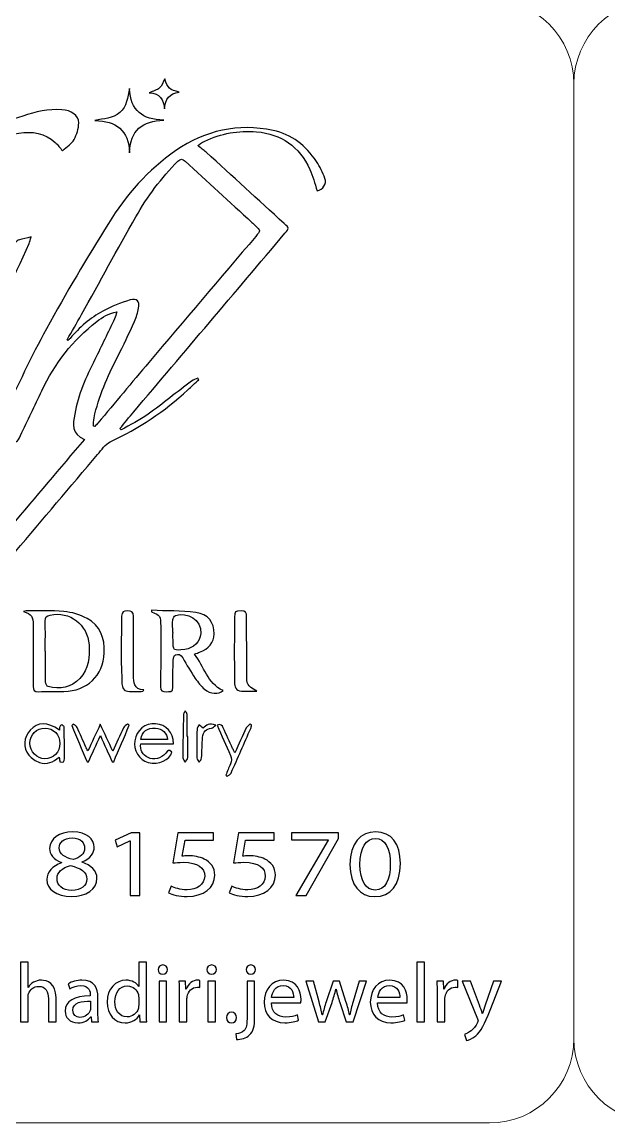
# Model space of a CAD drawing. Header units: millimetres. Extents: x -576 to 618, y 160 to 343.
# Drawn here: x -78.61 to -57.82, y 263.5 to 302.5 of the extents above; entities that cross this region are included whole.
import ezdxf

# ---------------------------------------------------------------- set-up
doc = ezdxf.new("R2010")
doc.units = ezdxf.units.MM
doc.header["$MEASUREMENT"] = 0
doc.layers.add('Layer 1', color=7, linetype='Continuous')

msp = doc.modelspace()

# ---------------------------------------------------------------- linework, layer by layer
at = {"layer": 'Layer 1', "color": 250, "lineweight": 18}
for points in [[(-95.8783, 303.3001), (-95.8783, 303.3001), (-62.0483, 303.3001), (-62.0483, 303.3001), (-60.4043, 303.3001), (-59.0633, 301.9591), (-59.0633, 300.3151), (-59.0633, 300.3151), (-59.0633, 266.4851), (-59.0633, 266.4851), (-59.0633, 264.8411), (-60.4043, 263.5001), (-62.0483, 263.5001), (-62.0483, 263.5001), (-95.8783, 263.5001), (-95.8783, 263.5001), (-97.5223, 263.5001), (-98.8633, 264.8411), (-98.8633, 266.4851), (-98.8633, 266.4851), (-98.8633, 300.3151), (-98.8633, 300.3151), (-98.8633, 301.9591), (-97.5223, 303.3001), (-95.8783, 303.3001)], [(-56.0783, 303.3001), (-56.0783, 303.3001), (-22.2483, 303.3001), (-22.2483, 303.3001), (-20.6043, 303.3001), (-19.2633, 301.9591), (-19.2633, 300.3151), (-19.2633, 300.3151), (-19.2633, 266.4851), (-19.2633, 266.4851), (-19.2633, 264.8411), (-20.6043, 263.5001), (-22.2483, 263.5001), (-22.2483, 263.5001), (-56.0783, 263.5001), (-56.0783, 263.5001), (-57.7223, 263.5001), (-59.0633, 264.8411), (-59.0633, 266.4851), (-59.0633, 266.4851), (-59.0633, 300.3151), (-59.0633, 300.3151), (-59.0633, 301.9591), (-57.7223, 303.3001), (-56.0783, 303.3001)]]:
    msp.add_open_spline(points, degree=3, knots=[0, 0, 0, 0, 0.125, 0.125, 0.125, 0.25, 0.25, 0.25, 0.375, 0.375, 0.375, 0.5, 0.5, 0.5, 0.625, 0.625, 0.625, 0.75, 0.75, 0.75, 0.875, 0.875, 0.875, 1, 1, 1, 1], dxfattribs=at)
at = {"layer": 'Layer 1', "color": 230}
for points, knots in [([(-73.5538, 300.4877), (-73.4546, 300.1661), (-73.3716, 300.0897), (-73.0415, 300.0245), (-73.3785, 299.9704), (-73.5519, 299.7792), (-73.5576, 299.4282), (-73.595, 299.7511), (-73.722, 299.9851), (-74.1055, 300.0004), (-73.9607, 300.0631), (-73.8256, 300.0881), (-73.7407, 300.167), (-73.6518, 300.2494), (-73.6115, 300.3836), (-73.5538, 300.4877)], [0, 0, 0, 0, 0.2, 0.2, 0.2, 0.4, 0.4, 0.4, 0.6, 0.6, 0.6, 0.8, 0.8, 0.8, 1, 1, 1, 1]), ([(-73.5907, 299.0265), (-74.342, 298.9983), (-74.786, 298.6745), (-74.8009, 297.8657), (-74.8278, 298.6783), (-75.2777, 299.0021), (-76.0281, 299.0136), (-75.7177, 299.082), (-75.3966, 299.0839), (-75.1479, 299.2951), (-74.893, 299.5119), (-74.874, 299.8279), (-74.7994, 300.1459), (-74.7735, 299.3678), (-74.3351, 299.0449), (-73.5907, 299.0265)], [0, 0, 0, 0, 0.2, 0.2, 0.2, 0.4, 0.4, 0.4, 0.6, 0.6, 0.6, 0.8, 0.8, 0.8, 1, 1, 1, 1]), ([(-68.1535, 296.5233), (-68.243, 296.7854), (-68.3089, 297.045), (-68.4181, 297.2846), (-68.7853, 298.0918), (-69.4249, 298.5398), (-70.3042, 298.6156), (-70.941, 298.6706), (-71.5576, 298.5566), (-72.1395, 298.2824), (-72.1907, 298.2584), (-72.2381, 298.2268), (-72.2867, 298.1982), (-72.3014, 298.1894), (-72.3145, 298.1785), (-72.3875, 298.1257), (-72.2749, 298.0385), (-72.1738, 297.9697), (-72.0843, 297.8884), (-71.1632, 297.0484), (-70.2434, 296.2069), (-69.3238, 295.3648), (-69.1445, 295.2004), (-69.1451, 295.1991), (-69.298, 295.0184), (-71.0811, 292.9118), (-72.8649, 290.8054), (-74.648, 288.6986), (-74.814, 288.5021), (-74.9772, 288.3033), (-75.142, 288.1058), (-75.1291, 288.088), (-75.1161, 288.0706), (-75.103, 288.0528), (-74.7822, 288.2375), (-74.4446, 288.3978), (-74.1454, 288.6116), (-73.6199, 288.9863), (-73.1192, 289.3954), (-72.605, 289.7853), (-72.5413, 289.8337), (-72.4562, 289.8537), (-72.381, 289.8868), (-72.3704, 289.8687), (-72.3598, 289.8506), (-72.3492, 289.8325), (-72.4793, 289.712), (-72.609, 289.5913), (-72.7395, 289.4708), (-73.557, 288.7145), (-74.468, 288.1021), (-75.4824, 287.6353), (-75.663, 287.5523), (-75.7928, 287.3464), (-75.9307, 287.1838), (-76.9026, 286.039), (-77.8711, 284.8906), (-78.8403, 283.7433), (-78.8767, 283.7002), (-78.9114, 283.6553), (-78.9663, 283.5869), (-79.9273, 284.7214), (-80.8664, 285.8294), (-81.8287, 286.9654), (-81.9466, 286.6964), (-82.0596, 286.4587), (-82.1557, 286.2147), (-82.4711, 285.4141), (-82.7837, 284.6119), (-83.0892, 283.8072), (-83.137, 283.6808), (-83.1878, 283.644), (-83.3233, 283.6734), (-83.5663, 283.7261), (-83.8143, 283.7551), (-84.0602, 283.7938), (-84.2531, 283.8241), (-84.2992, 283.8687), (-84.2358, 284.0709), (-84.0877, 284.5455), (-83.9607, 285.0346), (-83.7454, 285.4796), (-83.2698, 286.4631), (-82.7476, 287.4247), (-82.239, 288.3919), (-82.0786, 288.6974), (-81.9005, 288.9935), (-81.726, 289.3017), (-81.8777, 289.1598), (-82.0175, 289.0213), (-82.1653, 288.8914), (-82.9177, 288.2309), (-83.755, 287.7257), (-84.7473, 287.5196), (-85.2246, 287.4203), (-85.683, 287.4668), (-86.0352, 287.8462), (-86.3385, 288.1726), (-86.4412, 288.5885), (-86.4565, 289.0219), (-86.4892, 289.9405), (-86.2799, 290.8216), (-86.0131, 291.6911), (-85.9807, 291.7969), (-85.9897, 291.8646), (-86.0608, 291.9489), (-86.9348, 292.9835), (-87.805, 294.0216), (-88.6758, 295.0587), (-88.7116, 295.1015), (-88.7451, 295.1461), (-88.7884, 295.201), (-88.5791, 295.395), (-88.3772, 295.5835), (-88.1741, 295.7707), (-87.2939, 296.5801), (-86.4112, 297.387), (-85.5357, 298.2016), (-85.4184, 298.3108), (-85.298, 298.3111), (-85.1613, 298.2999), (-84.3373, 298.2328), (-83.5132, 298.1666), (-82.6892, 298.0989), (-82.2153, 298.0603), (-81.7413, 298.0225), (-81.2683, 297.977), (-81.1223, 297.9629), (-80.9972, 297.977), (-80.8668, 298.0603), (-80.1488, 298.5201), (-79.3938, 298.9073), (-78.5813, 299.1744), (-78.1329, 299.3217), (-77.6771, 299.4297), (-77.1975, 299.3982), (-76.8773, 299.377), (-76.6028, 299.1985), (-76.6022, 298.9279), (-76.6012, 298.7308), (-76.6712, 298.5161), (-76.7678, 298.3411), (-76.8483, 298.1954), (-77.0127, 298.0959), (-77.1753, 297.942), (-77.2655, 298.0465), (-77.3401, 298.1539), (-77.4343, 298.2384), (-77.8043, 298.5701), (-78.245, 298.645), (-78.7211, 298.5682), (-79.5279, 298.4388), (-80.1875, 298.0125), (-80.8009, 297.508), (-81.9313, 296.5785), (-82.8121, 295.4391), (-83.551, 294.1844), (-84.0786, 293.2884), (-84.5332, 292.3594), (-84.7829, 291.3426), (-84.9451, 290.6808), (-85.0134, 290.0132), (-84.8755, 289.3389), (-84.8427, 289.18), (-84.7856, 289.0219), (-84.7142, 288.8755), (-84.4811, 288.3994), (-83.9507, 288.2393), (-83.4168, 288.4818), (-82.9092, 288.7123), (-82.4752, 289.0478), (-82.1042, 289.4608), (-81.1853, 290.4846), (-80.4908, 291.6615), (-79.8196, 292.8518), (-79.4805, 293.453), (-79.1738, 294.0728), (-78.8471, 294.6815), (-78.8212, 294.7302), (-78.7585, 294.7719), (-78.7039, 294.7894), (-78.5822, 294.8284), (-78.4552, 294.8499), (-78.2883, 294.8883), (-78.3189, 294.7876), (-78.3314, 294.719), (-78.3598, 294.6575), (-78.9298, 293.4048), (-79.5039, 292.1539), (-80.0727, 290.9005), (-80.536, 289.879), (-80.9935, 288.8543), (-81.4542, 287.8315), (-81.4961, 287.7389), (-81.5104, 287.6624), (-81.4328, 287.5707), (-80.6393, 286.6306), (-79.8508, 285.6867), (-79.0615, 284.7436), (-79.0433, 284.7221), (-79.0321, 284.6949), (-79.0019, 284.6431), (-78.1233, 285.683), (-77.2699, 286.6931), (-76.4025, 287.7195), (-76.873, 287.8977), (-76.8019, 288.2702), (-76.7448, 288.6172), (-76.6302, 289.307), (-76.3295, 289.9317), (-76.0253, 290.5538), (-75.7912, 291.0321), (-75.561, 291.5127), (-75.3319, 291.9935), (-75.3001, 292.0608), (-75.2855, 292.1367), (-75.2537, 292.2375), (-75.5507, 292.185), (-75.7626, 292.0478), (-75.9628, 291.893), (-76.8134, 291.2353), (-77.4475, 290.4044), (-77.9095, 289.4381), (-78.1613, 288.9118), (-78.4096, 288.3839), (-78.6621, 287.8578), (-78.7782, 287.615), (-78.8168, 287.5941), (-79.0272, 287.6397), (-79.2455, 287.6861), (-79.4003, 287.8331), (-79.3822, 288.0306), (-79.3647, 288.2247), (-79.3301, 288.4297), (-79.2468, 288.6028), (-78.7582, 289.6191), (-78.2883, 290.6465), (-77.7451, 291.6331), (-77.049, 292.8983), (-76.3157, 294.1451), (-75.5494, 295.3691), (-74.9208, 296.3732), (-74.1504, 297.269), (-73.1613, 297.9476), (-72.1154, 298.6653), (-70.9613, 298.9217), (-69.7176, 298.6643), (-69.0565, 298.5276), (-68.5557, 298.1165), (-68.1816, 297.5623), (-68.0571, 297.3776), (-67.956, 297.1704), (-67.8817, 296.9601), (-67.8137, 296.767), (-67.9485, 296.5766), (-68.1535, 296.5233)], [0, 0, 0, 0, 0.0117647, 0.0117647, 0.0117647, 0.0235294, 0.0235294, 0.0235294, 0.0352941, 0.0352941, 0.0352941, 0.0470588, 0.0470588, 0.0470588, 0.0588235, 0.0588235, 0.0588235, 0.0705882, 0.0705882, 0.0705882, 0.0823529, 0.0823529, 0.0823529, 0.0941176, 0.0941176, 0.0941176, 0.1058824, 0.1058824, 0.1058824, 0.1176471, 0.1176471, 0.1176471, 0.1294118, 0.1294118, 0.1294118, 0.1411765, 0.1411765, 0.1411765, 0.1529412, 0.1529412, 0.1529412, 0.1647059, 0.1647059, 0.1647059, 0.1764706, 0.1764706, 0.1764706, 0.1882353, 0.1882353, 0.1882353, 0.2, 0.2, 0.2, 0.2117647, 0.2117647, 0.2117647, 0.2235294, 0.2235294, 0.2235294, 0.2352941, 0.2352941, 0.2352941, 0.2470588, 0.2470588, 0.2470588, 0.2588235, 0.2588235, 0.2588235, 0.2705882, 0.2705882, 0.2705882, 0.2823529, 0.2823529, 0.2823529, 0.2941176, 0.2941176, 0.2941176, 0.3058824, 0.3058824, 0.3058824, 0.3176471, 0.3176471, 0.3176471, 0.3294118, 0.3294118, 0.3294118, 0.3411765, 0.3411765, 0.3411765, 0.3529412, 0.3529412, 0.3529412, 0.3647059, 0.3647059, 0.3647059, 0.3764706, 0.3764706, 0.3764706, 0.3882353, 0.3882353, 0.3882353, 0.4, 0.4, 0.4, 0.4117647, 0.4117647, 0.4117647, 0.4235294, 0.4235294, 0.4235294, 0.4352941, 0.4352941, 0.4352941, 0.4470588, 0.4470588, 0.4470588, 0.4588235, 0.4588235, 0.4588235, 0.4705882, 0.4705882, 0.4705882, 0.4823529, 0.4823529, 0.4823529, 0.4941176, 0.4941176, 0.4941176, 0.5058824, 0.5058824, 0.5058824, 0.5176471, 0.5176471, 0.5176471, 0.5294118, 0.5294118, 0.5294118, 0.5411765, 0.5411765, 0.5411765, 0.5529412, 0.5529412, 0.5529412, 0.5647059, 0.5647059, 0.5647059, 0.5764706, 0.5764706, 0.5764706, 0.5882353, 0.5882353, 0.5882353, 0.6, 0.6, 0.6, 0.6117647, 0.6117647, 0.6117647, 0.6235294, 0.6235294, 0.6235294, 0.6352941, 0.6352941, 0.6352941, 0.6470588, 0.6470588, 0.6470588, 0.6588235, 0.6588235, 0.6588235, 0.6705882, 0.6705882, 0.6705882, 0.6823529, 0.6823529, 0.6823529, 0.6941176, 0.6941176, 0.6941176, 0.7058824, 0.7058824, 0.7058824, 0.7176471, 0.7176471, 0.7176471, 0.7294118, 0.7294118, 0.7294118, 0.7411765, 0.7411765, 0.7411765, 0.7529412, 0.7529412, 0.7529412, 0.7647059, 0.7647059, 0.7647059, 0.7764706, 0.7764706, 0.7764706, 0.7882353, 0.7882353, 0.7882353, 0.8, 0.8, 0.8, 0.8117647, 0.8117647, 0.8117647, 0.8235294, 0.8235294, 0.8235294, 0.8352941, 0.8352941, 0.8352941, 0.8470588, 0.8470588, 0.8470588, 0.8588235, 0.8588235, 0.8588235, 0.8705882, 0.8705882, 0.8705882, 0.8823529, 0.8823529, 0.8823529, 0.8941176, 0.8941176, 0.8941176, 0.9058824, 0.9058824, 0.9058824, 0.9176471, 0.9176471, 0.9176471, 0.9294118, 0.9294118, 0.9294118, 0.9411765, 0.9411765, 0.9411765, 0.9529412, 0.9529412, 0.9529412, 0.9647059, 0.9647059, 0.9647059, 0.9764706, 0.9764706, 0.9764706, 0.9882353, 0.9882353, 0.9882353, 1, 1, 1, 1]), ([(-77.0097, 291.2456), (-77.0019, 291.2394), (-76.9937, 291.2331), (-76.9859, 291.2269), (-76.9585, 291.2503), (-76.9276, 291.2706), (-76.9045, 291.2977), (-76.5741, 291.6846), (-76.1956, 292.021), (-75.7491, 292.2615), (-75.4434, 292.4262), (-75.1138, 292.5573), (-74.7816, 292.6578), (-74.536, 292.7314), (-74.4325, 292.6126), (-74.4833, 292.3685), (-74.5167, 292.2091), (-74.5595, 292.0475), (-74.6262, 291.8996), (-74.8199, 291.4715), (-75.0181, 291.0446), (-75.2327, 290.6265), (-75.5853, 289.9389), (-75.8961, 289.2368), (-76.0583, 288.4771), (-76.0789, 288.3816), (-76.0759, 288.2812), (-76.0836, 288.1829), (-76.0836, 288.1829), (-76.03, 288.1732), (-76.03, 288.1732), (-75.9928, 288.2147), (-75.955, 288.2553), (-75.9195, 288.2977), (-75.3186, 289.0135), (-74.7204, 289.732), (-74.1167, 290.4453), (-72.8571, 291.9323), (-71.5944, 293.4166), (-70.3339, 294.9027), (-70.1564, 295.1117), (-70.1585, 295.1136), (-70.3566, 295.3005), (-70.3937, 295.3354), (-70.4309, 295.3704), (-70.4683, 295.4048), (-71.2574, 296.1286), (-72.0474, 296.8509), (-72.834, 297.5769), (-72.9282, 297.664), (-72.9903, 297.6693), (-73.0867, 297.5739), (-73.6773, 296.9857), (-74.1694, 296.3208), (-74.5797, 295.6004), (-75.2331, 294.454), (-75.8615, 293.2933), (-76.5017, 292.1395), (-76.668, 291.8396), (-76.8403, 291.5433), (-77.0097, 291.2456)], [0, 0, 0, 0, 0.05, 0.05, 0.05, 0.1, 0.1, 0.1, 0.15, 0.15, 0.15, 0.2, 0.2, 0.2, 0.25, 0.25, 0.25, 0.3, 0.3, 0.3, 0.35, 0.35, 0.35, 0.4, 0.4, 0.4, 0.45, 0.45, 0.45, 0.5, 0.5, 0.5, 0.55, 0.55, 0.55, 0.6, 0.6, 0.6, 0.65, 0.65, 0.65, 0.7, 0.7, 0.7, 0.75, 0.75, 0.75, 0.8, 0.8, 0.8, 0.85, 0.85, 0.85, 0.9, 0.9, 0.9, 0.95, 0.95, 0.95, 1, 1, 1, 1]), ([(-78.5602, 281.6248), (-78.5293, 281.6304), (-78.4987, 281.641), (-78.4682, 281.6407), (-78.0207, 281.6386), (-77.5708, 281.6635), (-77.1275, 281.6217), (-76.8479, 281.5951), (-76.5558, 281.5097), (-76.3084, 281.3774), (-75.8348, 281.125), (-75.6707, 280.6704), (-75.6978, 280.1583), (-75.7418, 279.3337), (-76.3, 278.8076), (-77.1291, 278.7852), (-77.4285, 278.7768), (-77.729, 278.7876), (-78.0289, 278.7786), (-78.1723, 278.7745), (-78.2167, 278.8348), (-78.2164, 278.9686), (-78.2148, 279.5518), (-78.2192, 280.1349), (-78.2201, 280.7178), (-78.2201, 280.8594), (-78.2107, 281.0008), (-78.2127, 281.1424), (-78.2167, 281.4466), (-78.2688, 281.5134), (-78.5602, 281.6248)], [0, 0, 0, 0, 0.1, 0.1, 0.1, 0.2, 0.2, 0.2, 0.3, 0.3, 0.3, 0.4, 0.4, 0.4, 0.5, 0.5, 0.5, 0.6, 0.6, 0.6, 0.7, 0.7, 0.7, 0.8, 0.8, 0.8, 0.9, 0.9, 0.9, 1, 1, 1, 1]), ([(-77.7858, 280.2117), (-77.7858, 280.2117), (-77.7773, 280.2117), (-77.7773, 280.2117), (-77.7773, 279.8494), (-77.7812, 279.4869), (-77.7733, 279.1246), (-77.7718, 279.0663), (-77.7277, 278.968), (-77.6869, 278.958), (-77.2638, 278.8569), (-76.8738, 278.9181), (-76.5642, 279.2498), (-76.2491, 279.587), (-76.2042, 280.0073), (-76.2358, 280.4407), (-76.2885, 281.1646), (-76.92, 281.6413), (-77.6113, 281.495), (-77.7393, 281.4681), (-77.7918, 281.4176), (-77.7886, 281.2819), (-77.7798, 280.9252), (-77.7858, 280.5686), (-77.7858, 280.2117)], [0, 0, 0, 0, 0.125, 0.125, 0.125, 0.25, 0.25, 0.25, 0.375, 0.375, 0.375, 0.5, 0.5, 0.5, 0.625, 0.625, 0.625, 0.75, 0.75, 0.75, 0.875, 0.875, 0.875, 1, 1, 1, 1]), ([(-74.3259, 278.7924), (-74.5091, 278.7924), (-74.6944, 278.7777), (-74.8757, 278.7974), (-75.0127, 278.812), (-75.0645, 278.9353), (-75.0694, 279.0616), (-75.0838, 279.4408), (-75.0985, 279.8199), (-75.0994, 280.1989), (-75.1, 280.6183), (-75.0813, 281.037), (-75.081, 281.4564), (-75.0807, 281.6124), (-75.0098, 281.6457), (-74.8719, 281.6432), (-74.7349, 281.6408), (-74.6641, 281.6071), (-74.6647, 281.451), (-74.6676, 280.8165), (-74.6598, 280.1821), (-74.6567, 279.5475), (-74.6563, 279.4854), (-74.6576, 279.423), (-74.6582, 279.3606), (-74.661, 279.111), (-74.6535, 278.8679), (-74.3003, 278.8402), (-74.3087, 278.8245), (-74.3175, 278.8086), (-74.3259, 278.7924)], [0, 0, 0, 0, 0.1, 0.1, 0.1, 0.2, 0.2, 0.2, 0.3, 0.3, 0.3, 0.4, 0.4, 0.4, 0.5, 0.5, 0.5, 0.6, 0.6, 0.6, 0.7, 0.7, 0.7, 0.8, 0.8, 0.8, 0.9, 0.9, 0.9, 1, 1, 1, 1]), ([(-74.0239, 281.6631), (-73.5006, 281.6394), (-72.9733, 281.6482), (-72.4554, 281.5823), (-72.0079, 281.5253), (-71.803, 281.2382), (-71.8092, 280.8248), (-71.8136, 280.5249), (-71.9974, 280.2906), (-72.3185, 280.1758), (-72.3699, 280.1574), (-72.422, 280.1402), (-72.5047, 280.1115), (-72.154, 279.6719), (-72.0495, 279.0744), (-71.491, 278.8173), (-71.6413, 278.6831), (-71.9443, 278.6965), (-72.1418, 278.8672), (-72.2685, 278.9761), (-72.378, 279.1115), (-72.4719, 279.2506), (-72.6301, 279.485), (-72.7784, 279.7271), (-72.9138, 279.9754), (-72.9802, 280.0971), (-73.075, 280.1255), (-73.1781, 280.0865), (-73.2214, 280.07), (-73.2488, 279.963), (-73.2514, 279.8956), (-73.2632, 279.5789), (-73.2716, 279.2613), (-73.2663, 278.9445), (-73.2626, 278.7486), (-73.3902, 278.7873), (-73.5053, 278.7789), (-73.6345, 278.7699), (-73.7038, 278.8005), (-73.7022, 278.9521), (-73.6963, 279.6656), (-73.7001, 280.3795), (-73.6985, 281.0931), (-73.6975, 281.4616), (-73.7075, 281.4797), (-74.0273, 281.6057), (-74.0261, 281.6248), (-74.0252, 281.6441), (-74.0239, 281.6631)], [0, 0, 0, 0, 0.0625, 0.0625, 0.0625, 0.125, 0.125, 0.125, 0.1875, 0.1875, 0.1875, 0.25, 0.25, 0.25, 0.3125, 0.3125, 0.3125, 0.375, 0.375, 0.375, 0.4375, 0.4375, 0.4375, 0.5, 0.5, 0.5, 0.5625, 0.5625, 0.5625, 0.625, 0.625, 0.625, 0.6875, 0.6875, 0.6875, 0.75, 0.75, 0.75, 0.8125, 0.8125, 0.8125, 0.875, 0.875, 0.875, 0.9375, 0.9375, 0.9375, 1, 1, 1, 1]), ([(-70.2948, 278.8031), (-70.5147, 278.8031), (-70.7182, 278.7744), (-70.9091, 278.8118), (-71.0701, 278.8436), (-71.0829, 279.0199), (-71.0848, 279.1634), (-71.0904, 279.5887), (-71.0907, 280.0137), (-71.0901, 280.4386), (-71.0894, 280.7675), (-71.0848, 281.0964), (-71.0813, 281.4249), (-71.0792, 281.6258), (-71.0595, 281.6349), (-70.8526, 281.6449), (-70.6891, 281.653), (-70.653, 281.5809), (-70.6539, 281.4327), (-70.6567, 280.7697), (-70.6483, 280.1063), (-70.6483, 279.4434), (-70.6483, 279.0084), (-70.652, 279.0084), (-70.2948, 278.8031)], [0, 0, 0, 0, 0.125, 0.125, 0.125, 0.25, 0.25, 0.25, 0.375, 0.375, 0.375, 0.5, 0.5, 0.5, 0.625, 0.625, 0.625, 0.75, 0.75, 0.75, 0.875, 0.875, 0.875, 1, 1, 1, 1]), ([(-73.2729, 280.8759), (-73.2729, 280.8759), (-73.2623, 280.8759), (-73.2623, 280.8759), (-73.2623, 280.7913), (-73.2635, 280.7065), (-73.262, 280.622), (-73.2547, 280.2229), (-73.2545, 280.2229), (-72.8458, 280.2775), (-72.5268, 280.3202), (-72.3032, 280.5433), (-72.2813, 280.8363), (-72.2432, 281.3546), (-72.7525, 281.6026), (-73.1746, 281.4816), (-73.2179, 281.4691), (-73.2639, 281.3867), (-73.2682, 281.3331), (-73.281, 281.1814), (-73.2729, 281.0282), (-73.2729, 280.8759)], [0, 0, 0, 0, 0.1428571, 0.1428571, 0.1428571, 0.2857143, 0.2857143, 0.2857143, 0.4285714, 0.4285714, 0.4285714, 0.5714286, 0.5714286, 0.5714286, 0.7142857, 0.7142857, 0.7142857, 0.8571429, 0.8571429, 0.8571429, 1, 1, 1, 1]), ([(-72.7378, 277.1915), (-72.7378, 276.9425), (-72.7322, 276.6932), (-72.7419, 276.4446), (-72.7441, 276.3884), (-72.799, 276.3344), (-72.8295, 276.2792), (-72.8589, 276.331), (-72.9134, 276.3827), (-72.9134, 276.4342), (-72.9116, 276.9494), (-72.9016, 277.4645), (-72.8891, 277.979), (-72.8879, 278.0202), (-72.8483, 278.0604), (-72.8261, 278.101), (-72.8037, 278.058), (-72.7628, 278.0159), (-72.7618, 277.9724), (-72.7559, 277.7122), (-72.7587, 277.4517), (-72.7587, 277.1915), (-72.7587, 277.1915), (-72.7378, 277.1915), (-72.7378, 277.1915)], [0, 0, 0, 0, 0.125, 0.125, 0.125, 0.25, 0.25, 0.25, 0.375, 0.375, 0.375, 0.5, 0.5, 0.5, 0.625, 0.625, 0.625, 0.75, 0.75, 0.75, 0.875, 0.875, 0.875, 1, 1, 1, 1]), ([(-77.2845, 277.4208), (-77.2798, 277.472), (-77.2842, 277.5088), (-77.2714, 277.5372), (-77.258, 277.5668), (-77.2278, 277.5884), (-77.2043, 277.6137), (-77.1759, 277.5866), (-77.1269, 277.5619), (-77.122, 277.5307), (-77.1085, 277.4473), (-77.1126, 277.3616), (-77.112, 277.2764), (-77.1104, 276.9881), (-77.111, 276.6995), (-77.1073, 276.4109), (-77.1061, 276.2979), (-77.1473, 276.252), (-77.2699, 276.2948), (-77.277, 276.3404), (-77.2845, 276.3894), (-77.2958, 276.4621), (-77.5041, 276.2845), (-77.7351, 276.1819), (-77.989, 276.2726), (-78.1304, 276.3232), (-78.2726, 276.4199), (-78.3703, 276.5342), (-78.5834, 276.7837), (-78.5485, 277.1843), (-78.322, 277.4205), (-78.0427, 277.7126), (-77.7214, 277.7169), (-77.2845, 277.4208)], [0, 0, 0, 0, 0.0909091, 0.0909091, 0.0909091, 0.1818182, 0.1818182, 0.1818182, 0.2727273, 0.2727273, 0.2727273, 0.3636364, 0.3636364, 0.3636364, 0.4545455, 0.4545455, 0.4545455, 0.5454545, 0.5454545, 0.5454545, 0.6363636, 0.6363636, 0.6363636, 0.7272727, 0.7272727, 0.7272727, 0.8181818, 0.8181818, 0.8181818, 0.9090909, 0.9090909, 0.9090909, 1, 1, 1, 1]), ([(-77.7934, 277.4898), (-78.0929, 277.4917), (-78.3304, 277.2539), (-78.3304, 276.9519), (-78.33, 276.658), (-78.0814, 276.4003), (-77.7988, 276.4009), (-77.4982, 276.4015), (-77.2723, 276.6339), (-77.2699, 276.9453), (-77.2674, 277.2549), (-77.4917, 277.4879), (-77.7934, 277.4898)], [0, 0, 0, 0, 0.25, 0.25, 0.25, 0.5, 0.5, 0.5, 0.75, 0.75, 0.75, 1, 1, 1, 1]), ([(-75.8357, 277.2238), (-75.9883, 276.8875), (-76.1234, 276.5908), (-76.2582, 276.294), (-76.2744, 276.2924), (-76.291, 276.2912), (-76.3075, 276.29), (-76.4884, 276.7218), (-76.6698, 277.1533), (-76.851, 277.5851), (-76.832, 277.6004), (-76.8136, 277.616), (-76.7948, 277.6317), (-76.7493, 277.5927), (-76.6847, 277.5627), (-76.661, 277.5131), (-76.5509, 277.2831), (-76.4525, 277.0482), (-76.3493, 276.8151), (-76.3315, 276.7754), (-76.3091, 276.738), (-76.2775, 276.6784), (-76.1306, 276.9945), (-75.9932, 277.2903), (-75.8366, 277.6266), (-75.6809, 277.2925), (-75.5424, 276.9945), (-75.3901, 276.6675), (-75.2576, 276.9633), (-75.1415, 277.2322), (-75.0154, 277.4965), (-74.989, 277.5521), (-74.9243, 277.5889), (-74.8775, 277.6344), (-74.8554, 277.6191), (-74.8336, 277.6035), (-74.812, 277.588), (-74.9955, 277.1561), (-75.1792, 276.7243), (-75.3627, 276.2931), (-75.3795, 276.2922), (-75.3967, 276.2912), (-75.4132, 276.2906), (-75.549, 276.5901), (-75.6847, 276.8896), (-75.8357, 277.2238)], [0, 0, 0, 0, 0.0666667, 0.0666667, 0.0666667, 0.1333333, 0.1333333, 0.1333333, 0.2, 0.2, 0.2, 0.2666667, 0.2666667, 0.2666667, 0.3333333, 0.3333333, 0.3333333, 0.4, 0.4, 0.4, 0.4666667, 0.4666667, 0.4666667, 0.5333333, 0.5333333, 0.5333333, 0.6, 0.6, 0.6, 0.6666667, 0.6666667, 0.6666667, 0.7333333, 0.7333333, 0.7333333, 0.8, 0.8, 0.8, 0.8666667, 0.8666667, 0.8666667, 0.9333333, 0.9333333, 0.9333333, 1, 1, 1, 1]), ([(-73.2432, 276.9359), (-73.2432, 276.9359), (-74.4029, 276.9359), (-74.4029, 276.9359), (-74.4401, 276.7187), (-74.3411, 276.5362), (-74.1471, 276.4448), (-73.9393, 276.3465), (-73.6825, 276.4071), (-73.5196, 276.5989), (-73.4551, 276.675), (-73.4026, 276.7646), (-73.3034, 276.6414), (-73.3777, 276.3643), (-73.7521, 276.1668), (-74.1471, 276.2729), (-74.4548, 276.3556), (-74.6778, 276.7187), (-74.6201, 277.0423), (-74.5512, 277.4274), (-74.2541, 277.6682), (-73.88, 277.6417), (-73.5087, 277.6155), (-73.2482, 277.3368), (-73.2432, 276.9359)], [0, 0, 0, 0, 0.125, 0.125, 0.125, 0.25, 0.25, 0.25, 0.375, 0.375, 0.375, 0.5, 0.5, 0.5, 0.625, 0.625, 0.625, 0.75, 0.75, 0.75, 0.875, 0.875, 0.875, 1, 1, 1, 1]), ([(-73.4572, 277.0907), (-73.4735, 277.3143), (-73.6457, 277.4741), (-73.8834, 277.4887), (-74.1695, 277.5069), (-74.3537, 277.3686), (-74.4045, 277.0907), (-74.4045, 277.0907), (-73.4572, 277.0907), (-73.4572, 277.0907)], [0, 0, 0, 0, 0.3333333, 0.3333333, 0.3333333, 0.6666667, 0.6666667, 0.6666667, 1, 1, 1, 1]), ([(-72.1997, 277.4847), (-72.089, 277.5866), (-71.9676, 277.6896), (-71.7448, 277.5895), (-71.8106, 277.5452), (-71.849, 277.5012), (-71.8946, 277.4921), (-72.0945, 277.4522), (-72.1931, 277.3692), (-72.2138, 277.1598), (-72.2372, 276.919), (-72.2328, 276.6753), (-72.2509, 276.4334), (-72.255, 276.3811), (-72.303, 276.3317), (-72.3308, 276.2809), (-72.3601, 276.3311), (-72.4137, 276.3807), (-72.4143, 276.4316), (-72.4209, 276.7704), (-72.4194, 277.1096), (-72.4122, 277.4484), (-72.411, 277.5046), (-72.3673, 277.5598), (-72.3432, 277.6154), (-72.2999, 277.576), (-72.2571, 277.5368), (-72.1997, 277.4847)], [0, 0, 0, 0, 0.1111111, 0.1111111, 0.1111111, 0.2222222, 0.2222222, 0.2222222, 0.3333333, 0.3333333, 0.3333333, 0.4444444, 0.4444444, 0.4444444, 0.5555556, 0.5555556, 0.5555556, 0.6666667, 0.6666667, 0.6666667, 0.7777778, 0.7777778, 0.7777778, 0.8888889, 0.8888889, 0.8888889, 1, 1, 1, 1]), ([(-71.6979, 277.5885), (-71.5622, 277.6525), (-71.5212, 277.5758), (-71.4842, 277.4962), (-71.3725, 277.2553), (-71.2623, 277.0132), (-71.1506, 276.772), (-71.13, 276.7271), (-71.106, 276.684), (-71.0704, 276.6141), (-70.9291, 276.9264), (-70.8024, 277.2154), (-70.6657, 277.4993), (-70.6386, 277.5552), (-70.5725, 277.5923), (-70.5241, 277.6379), (-70.5088, 277.626), (-70.4939, 277.6138), (-70.4782, 277.6019), (-70.4886, 277.5611), (-70.4929, 277.5174), (-70.5094, 277.4796), (-70.74, 276.9514), (-70.9702, 276.4232), (-71.2067, 275.8977), (-71.2292, 275.8481), (-71.2947, 275.8178), (-71.3403, 275.7786), (-71.3568, 275.7926), (-71.3737, 275.8066), (-71.3909, 275.8207), (-71.3366, 275.9539), (-71.2876, 276.0893), (-71.2261, 276.2191), (-71.1762, 276.3249), (-71.1787, 276.4163), (-71.2283, 276.5243), (-71.3893, 276.8722), (-71.5387, 277.2254), (-71.6979, 277.5885)], [0, 0, 0, 0, 0.0769231, 0.0769231, 0.0769231, 0.1538462, 0.1538462, 0.1538462, 0.2307692, 0.2307692, 0.2307692, 0.3076923, 0.3076923, 0.3076923, 0.3846154, 0.3846154, 0.3846154, 0.4615385, 0.4615385, 0.4615385, 0.5384615, 0.5384615, 0.5384615, 0.6153846, 0.6153846, 0.6153846, 0.6923077, 0.6923077, 0.6923077, 0.7692308, 0.7692308, 0.7692308, 0.8461538, 0.8461538, 0.8461538, 0.9230769, 0.9230769, 0.9230769, 1, 1, 1, 1]), ([(-77.7332, 272.1206), (-77.7332, 272.4004), (-77.5348, 272.5986), (-77.2109, 272.7147), (-77.2109, 272.7147), (-77.2146, 272.7246), (-77.2146, 272.7246), (-77.5064, 272.8407), (-77.6321, 273.0319), (-77.6321, 273.2232), (-77.6321, 273.5749), (-77.2795, 273.8135), (-76.8178, 273.8135), (-76.3073, 273.8135), (-76.0521, 273.5439), (-76.0521, 273.2676), (-76.0521, 273.08), (-76.1613, 272.8785), (-76.4855, 272.7486), (-76.4855, 272.7486), (-76.4855, 272.7384), (-76.4855, 272.7384), (-76.1575, 272.6292), (-75.9547, 272.4345), (-75.9547, 272.1649), (-75.9547, 271.7792), (-76.3475, 271.52), (-76.8499, 271.52), (-77.4012, 271.52), (-77.7332, 271.7961), (-77.7332, 272.1206)], [0, 0, 0, 0, 0.1, 0.1, 0.1, 0.2, 0.2, 0.2, 0.3, 0.3, 0.3, 0.4, 0.4, 0.4, 0.5, 0.5, 0.5, 0.6, 0.6, 0.6, 0.7, 0.7, 0.7, 0.8, 0.8, 0.8, 0.9, 0.9, 0.9, 1, 1, 1, 1]), ([(-65.2093, 272.6904), (-65.2093, 271.9363), (-65.5416, 271.5197), (-66.125, 271.5197), (-66.6395, 271.5197), (-66.9881, 271.9259), (-66.9961, 272.6601), (-66.9961, 273.4039), (-66.6152, 273.8136), (-66.0804, 273.8136), (-65.5256, 273.8136), (-65.2093, 273.3971), (-65.2093, 272.6904)], [0, 0, 0, 0, 0.25, 0.25, 0.25, 0.5, 0.5, 0.5, 0.75, 0.75, 0.75, 1, 1, 1, 1]), ([(-77.2957, 273.2435), (-77.2957, 273.0217), (-77.097, 272.9022), (-76.7935, 272.8342), (-76.5666, 272.8991), (-76.3922, 273.0354), (-76.3922, 273.2369), (-76.3922, 273.4145), (-76.518, 273.5986), (-76.8378, 273.5986), (-77.1335, 273.5986), (-77.2957, 273.4348), (-77.2957, 273.2435)], [0, 0, 0, 0, 0.25, 0.25, 0.25, 0.5, 0.5, 0.5, 0.75, 0.75, 0.75, 1, 1, 1, 1]), ([(-74.7788, 273.4961), (-74.7788, 273.4961), (-74.7868, 273.4961), (-74.7868, 273.4961), (-74.7868, 273.4961), (-75.2446, 273.288), (-75.2446, 273.288), (-75.2446, 273.288), (-75.3135, 273.5167), (-75.3135, 273.5167), (-75.3135, 273.5167), (-74.7382, 273.776), (-74.7382, 273.776), (-74.7382, 273.776), (-74.4343, 273.776), (-74.4343, 273.776), (-74.4343, 273.776), (-74.4343, 271.5573), (-74.4343, 271.5573), (-74.4343, 271.5573), (-74.7788, 271.5573), (-74.7788, 271.5573), (-74.7788, 271.5573), (-74.7788, 273.4961), (-74.7788, 273.4961)], [0, 0, 0, 0, 0.125, 0.125, 0.125, 0.25, 0.25, 0.25, 0.375, 0.375, 0.375, 0.5, 0.5, 0.5, 0.625, 0.625, 0.625, 0.75, 0.75, 0.75, 0.875, 0.875, 0.875, 1, 1, 1, 1]), ([(-71.8322, 273.5235), (-71.8322, 273.5235), (-72.8372, 273.5235), (-72.8372, 273.5235), (-72.8372, 273.5235), (-72.9383, 272.9535), (-72.9383, 272.9535), (-72.8777, 272.96), (-72.8209, 272.9672), (-72.7236, 272.9672), (-72.5211, 272.9672), (-72.3186, 272.9298), (-72.1563, 272.8477), (-71.9498, 272.7488), (-71.7797, 272.5575), (-71.7797, 272.2777), (-71.7797, 271.8439), (-72.189, 271.5198), (-72.76, 271.5198), (-73.0477, 271.5198), (-73.2908, 271.5882), (-73.4166, 271.6564), (-73.4166, 271.6564), (-73.3273, 271.8848), (-73.3273, 271.8848), (-73.2178, 271.8302), (-73.0031, 271.762), (-72.7641, 271.762), (-72.4278, 271.762), (-72.1401, 271.9463), (-72.1401, 272.2434), (-72.1441, 272.5301), (-72.3713, 272.7351), (-72.898, 272.7351), (-73.0477, 272.7351), (-73.165, 272.7213), (-73.2624, 272.7111), (-73.2624, 272.7111), (-73.0923, 273.7763), (-73.0923, 273.7763), (-73.0923, 273.7763), (-71.8322, 273.7763), (-71.8322, 273.7763), (-71.8322, 273.7763), (-71.8322, 273.5235), (-71.8322, 273.5235)], [0, 0, 0, 0, 0.0666667, 0.0666667, 0.0666667, 0.1333333, 0.1333333, 0.1333333, 0.2, 0.2, 0.2, 0.2666667, 0.2666667, 0.2666667, 0.3333333, 0.3333333, 0.3333333, 0.4, 0.4, 0.4, 0.4666667, 0.4666667, 0.4666667, 0.5333333, 0.5333333, 0.5333333, 0.6, 0.6, 0.6, 0.6666667, 0.6666667, 0.6666667, 0.7333333, 0.7333333, 0.7333333, 0.8, 0.8, 0.8, 0.8666667, 0.8666667, 0.8666667, 0.9333333, 0.9333333, 0.9333333, 1, 1, 1, 1]), ([(-69.6841, 273.5235), (-69.6841, 273.5235), (-70.6891, 273.5235), (-70.6891, 273.5235), (-70.6891, 273.5235), (-70.7902, 272.9535), (-70.7902, 272.9535), (-70.7297, 272.96), (-70.6729, 272.9672), (-70.5755, 272.9672), (-70.3731, 272.9672), (-70.1706, 272.9298), (-70.0084, 272.8477), (-69.8017, 272.7488), (-69.6318, 272.5575), (-69.6318, 272.2777), (-69.6318, 271.8439), (-70.0411, 271.5198), (-70.6121, 271.5198), (-70.8998, 271.5198), (-71.1428, 271.5882), (-71.2685, 271.6564), (-71.2685, 271.6564), (-71.1793, 271.8848), (-71.1793, 271.8848), (-71.0698, 271.8302), (-70.8551, 271.762), (-70.6161, 271.762), (-70.2798, 271.762), (-69.9921, 271.9463), (-69.9921, 272.2434), (-69.9961, 272.5301), (-70.2233, 272.7351), (-70.75, 272.7351), (-70.8998, 272.7351), (-71.0171, 272.7213), (-71.1144, 272.7111), (-71.1144, 272.7111), (-70.9444, 273.7763), (-70.9444, 273.7763), (-70.9444, 273.7763), (-69.6841, 273.7763), (-69.6841, 273.7763), (-69.6841, 273.7763), (-69.6841, 273.5235), (-69.6841, 273.5235)], [0, 0, 0, 0, 0.0666667, 0.0666667, 0.0666667, 0.1333333, 0.1333333, 0.1333333, 0.2, 0.2, 0.2, 0.2666667, 0.2666667, 0.2666667, 0.3333333, 0.3333333, 0.3333333, 0.4, 0.4, 0.4, 0.4666667, 0.4666667, 0.4666667, 0.5333333, 0.5333333, 0.5333333, 0.6, 0.6, 0.6, 0.6666667, 0.6666667, 0.6666667, 0.7333333, 0.7333333, 0.7333333, 0.8, 0.8, 0.8, 0.8666667, 0.8666667, 0.8666667, 0.9333333, 0.9333333, 0.9333333, 1, 1, 1, 1]), ([(-67.3981, 273.7761), (-67.3981, 273.7761), (-67.3981, 273.578), (-67.3981, 273.578), (-67.3981, 273.578), (-68.5448, 271.5574), (-68.5448, 271.5574), (-68.5448, 271.5574), (-68.9132, 271.5574), (-68.9132, 271.5574), (-68.9132, 271.5574), (-67.771, 273.5203), (-67.771, 273.5203), (-67.771, 273.5203), (-67.771, 273.5269), (-67.771, 273.5269), (-67.771, 273.5269), (-69.0593, 273.5269), (-69.0593, 273.5269), (-69.0593, 273.5269), (-69.0593, 273.7761), (-69.0593, 273.7761), (-69.0593, 273.7761), (-67.3981, 273.7761), (-67.3981, 273.7761)], [0, 0, 0, 0, 0.125, 0.125, 0.125, 0.25, 0.25, 0.25, 0.375, 0.375, 0.375, 0.5, 0.5, 0.5, 0.625, 0.625, 0.625, 0.75, 0.75, 0.75, 0.875, 0.875, 0.875, 1, 1, 1, 1]), ([(-66.6395, 272.6564), (-66.6395, 272.0795), (-66.4289, 271.7521), (-66.1048, 271.7521), (-65.74, 271.7521), (-65.5662, 272.1103), (-65.5662, 272.6769), (-65.5662, 273.223), (-65.7322, 273.5814), (-66.1007, 273.5814), (-66.4126, 273.5814), (-66.6395, 273.2607), (-66.6395, 272.6564)], [0, 0, 0, 0, 0.25, 0.25, 0.25, 0.5, 0.5, 0.5, 0.75, 0.75, 0.75, 1, 1, 1, 1]), ([(-76.3152, 272.134), (-76.3152, 272.4039), (-76.5379, 272.5336), (-76.8948, 272.6189), (-77.2025, 272.544), (-77.3684, 272.3733), (-77.3684, 272.1615), (-77.3806, 271.9365), (-77.1781, 271.7383), (-76.8421, 271.7383), (-76.522, 271.7383), (-76.3152, 271.9056), (-76.3152, 272.134)], [0, 0, 0, 0, 0.25, 0.25, 0.25, 0.5, 0.5, 0.5, 0.75, 0.75, 0.75, 1, 1, 1, 1]), ([(-78.6679, 269.2023), (-78.6679, 269.2023), (-78.398, 269.2023), (-78.398, 269.2023), (-78.398, 269.2023), (-78.398, 268.299), (-78.398, 268.299), (-78.398, 268.299), (-78.3918, 268.299), (-78.3918, 268.299), (-78.349, 268.3742), (-78.2816, 268.4401), (-78.1986, 268.4847), (-78.1191, 268.5296), (-78.0242, 268.5592), (-77.9228, 268.5592), (-77.7238, 268.5592), (-77.4046, 268.4401), (-77.4046, 267.9405), (-77.4046, 267.9405), (-77.4046, 267.0794), (-77.4046, 267.0794), (-77.4046, 267.0794), (-77.6744, 267.0794), (-77.6744, 267.0794), (-77.6744, 267.0794), (-77.6744, 267.9106), (-77.6744, 267.9106), (-77.6744, 268.1436), (-77.7634, 268.3411), (-78.018, 268.3411), (-78.1927, 268.3411), (-78.3306, 268.2214), (-78.3796, 268.0778), (-78.3949, 268.0423), (-78.398, 268.0032), (-78.398, 267.9524), (-78.398, 267.9524), (-78.398, 267.0794), (-78.398, 267.0794), (-78.398, 267.0794), (-78.6679, 267.0794), (-78.6679, 267.0794), (-78.6679, 267.0794), (-78.6679, 269.2023), (-78.6679, 269.2023)], [0, 0, 0, 0, 0.0666667, 0.0666667, 0.0666667, 0.1333333, 0.1333333, 0.1333333, 0.2, 0.2, 0.2, 0.2666667, 0.2666667, 0.2666667, 0.3333333, 0.3333333, 0.3333333, 0.4, 0.4, 0.4, 0.4666667, 0.4666667, 0.4666667, 0.5333333, 0.5333333, 0.5333333, 0.6, 0.6, 0.6, 0.6666667, 0.6666667, 0.6666667, 0.7333333, 0.7333333, 0.7333333, 0.8, 0.8, 0.8, 0.8666667, 0.8666667, 0.8666667, 0.9333333, 0.9333333, 0.9333333, 1, 1, 1, 1]), ([(-74.2062, 269.2024), (-74.2062, 269.2024), (-74.2062, 267.4532), (-74.2062, 267.4532), (-74.2062, 267.3247), (-74.2031, 267.1781), (-74.194, 267.0794), (-74.194, 267.0794), (-74.4362, 267.0794), (-74.4362, 267.0794), (-74.4362, 267.0794), (-74.4484, 267.3306), (-74.4484, 267.3306), (-74.4484, 267.3306), (-74.4546, 267.3306), (-74.4546, 267.3306), (-74.5373, 267.169), (-74.7182, 267.0467), (-74.9607, 267.0467), (-75.3192, 267.0467), (-75.5953, 267.3425), (-75.5953, 267.7821), (-75.5984, 268.2635), (-75.2914, 268.5593), (-74.9298, 268.5593), (-74.7029, 268.5593), (-74.5495, 268.4548), (-74.4824, 268.3381), (-74.4824, 268.3381), (-74.4762, 268.3381), (-74.4762, 268.3381), (-74.4762, 268.3381), (-74.4762, 269.2024), (-74.4762, 269.2024), (-74.4762, 269.2024), (-74.2062, 269.2024), (-74.2062, 269.2024)], [0, 0, 0, 0, 0.0833333, 0.0833333, 0.0833333, 0.1666667, 0.1666667, 0.1666667, 0.25, 0.25, 0.25, 0.3333333, 0.3333333, 0.3333333, 0.4166667, 0.4166667, 0.4166667, 0.5, 0.5, 0.5, 0.5833333, 0.5833333, 0.5833333, 0.6666667, 0.6666667, 0.6666667, 0.75, 0.75, 0.75, 0.8333333, 0.8333333, 0.8333333, 0.9166667, 0.9166667, 0.9166667, 1, 1, 1, 1]), ([(-64.629, 269.2022), (-64.629, 269.2022), (-64.3594, 269.2022), (-64.3594, 269.2022), (-64.3594, 269.2022), (-64.3594, 267.0793), (-64.3594, 267.0793), (-64.3594, 267.0793), (-64.629, 267.0793), (-64.629, 267.0793), (-64.629, 267.0793), (-64.629, 269.2022), (-64.629, 269.2022)], [0, 0, 0, 0, 0.25, 0.25, 0.25, 0.5, 0.5, 0.5, 0.75, 0.75, 0.75, 1, 1, 1, 1]), ([(-73.4577, 268.9332), (-73.4549, 268.8434), (-73.5223, 268.7717), (-73.6296, 268.7717), (-73.7247, 268.7717), (-73.7921, 268.8434), (-73.7921, 268.9332), (-73.7921, 269.0259), (-73.7216, 269.0974), (-73.6236, 269.0974), (-73.5223, 269.0974), (-73.4577, 269.0259), (-73.4577, 268.9332)], [0, 0, 0, 0, 0.25, 0.25, 0.25, 0.5, 0.5, 0.5, 0.75, 0.75, 0.75, 1, 1, 1, 1]), ([(-71.7251, 268.9332), (-71.722, 268.8434), (-71.7897, 268.7717), (-71.897, 268.7717), (-71.9918, 268.7717), (-72.0592, 268.8434), (-72.0592, 268.9332), (-72.0592, 269.0259), (-71.9887, 269.0974), (-71.8908, 269.0974), (-71.7897, 269.0974), (-71.7251, 269.0259), (-71.7251, 268.9332)], [0, 0, 0, 0, 0.25, 0.25, 0.25, 0.5, 0.5, 0.5, 0.75, 0.75, 0.75, 1, 1, 1, 1]), ([(-70.3393, 268.9332), (-70.3361, 268.8465), (-70.4004, 268.7717), (-70.5077, 268.7717), (-70.6088, 268.7717), (-70.673, 268.8465), (-70.673, 268.9332), (-70.673, 269.0259), (-70.6028, 269.0974), (-70.5017, 269.0974), (-70.4035, 269.0974), (-70.3393, 269.0259), (-70.3393, 268.9332)], [0, 0, 0, 0, 0.25, 0.25, 0.25, 0.5, 0.5, 0.5, 0.75, 0.75, 0.75, 1, 1, 1, 1]), ([(-76.1443, 267.0794), (-76.1443, 267.0794), (-76.1655, 267.262), (-76.1655, 267.262), (-76.1655, 267.262), (-76.1749, 267.262), (-76.1749, 267.262), (-76.2576, 267.1484), (-76.417, 267.0465), (-76.6289, 267.0465), (-76.9293, 267.0465), (-77.0825, 267.2526), (-77.0825, 267.4621), (-77.0825, 267.8118), (-76.7633, 268.0033), (-76.1905, 268.0002), (-76.1905, 268.0002), (-76.1905, 268.0302), (-76.1905, 268.0302), (-76.1905, 268.1497), (-76.2239, 268.365), (-76.5275, 268.365), (-76.6654, 268.365), (-76.8095, 268.3232), (-76.9138, 268.2573), (-76.9138, 268.2573), (-76.9752, 268.4308), (-76.9752, 268.4308), (-76.8526, 268.5085), (-76.6747, 268.5594), (-76.4878, 268.5594), (-76.0338, 268.5594), (-75.9235, 268.2573), (-75.9235, 267.9675), (-75.9235, 267.9675), (-75.9235, 267.4261), (-75.9235, 267.4261), (-75.9235, 267.3007), (-75.9175, 267.1781), (-75.8991, 267.0794), (-75.8991, 267.0794), (-76.1443, 267.0794), (-76.1443, 267.0794)], [0, 0, 0, 0, 0.0714286, 0.0714286, 0.0714286, 0.1428571, 0.1428571, 0.1428571, 0.2142857, 0.2142857, 0.2142857, 0.2857143, 0.2857143, 0.2857143, 0.3571429, 0.3571429, 0.3571429, 0.4285714, 0.4285714, 0.4285714, 0.5, 0.5, 0.5, 0.5714286, 0.5714286, 0.5714286, 0.6428571, 0.6428571, 0.6428571, 0.7142857, 0.7142857, 0.7142857, 0.7857143, 0.7857143, 0.7857143, 0.8571429, 0.8571429, 0.8571429, 0.9285714, 0.9285714, 0.9285714, 1, 1, 1, 1]), ([(-74.4762, 267.9375), (-74.4762, 267.9703), (-74.4793, 268.0152), (-74.4883, 268.0479), (-74.5283, 268.2158), (-74.6755, 268.3531), (-74.8777, 268.3531), (-75.1569, 268.3531), (-75.3223, 268.1138), (-75.3223, 267.794), (-75.3223, 267.5013), (-75.175, 267.2589), (-74.8839, 267.2589), (-74.7029, 267.2589), (-74.5373, 267.3752), (-74.4883, 267.5728), (-74.4793, 267.6086), (-74.4762, 267.6448), (-74.4762, 267.6864), (-74.4762, 267.6864), (-74.4762, 267.9375), (-74.4762, 267.9375)], [0, 0, 0, 0, 0.1428571, 0.1428571, 0.1428571, 0.2857143, 0.2857143, 0.2857143, 0.4285714, 0.4285714, 0.4285714, 0.5714286, 0.5714286, 0.5714286, 0.7142857, 0.7142857, 0.7142857, 0.8571429, 0.8571429, 0.8571429, 1, 1, 1, 1]), ([(-73.7582, 268.5264), (-73.7582, 268.5264), (-73.4886, 268.5264), (-73.4886, 268.5264), (-73.4886, 268.5264), (-73.4886, 267.0793), (-73.4886, 267.0793), (-73.4886, 267.0793), (-73.7582, 267.0793), (-73.7582, 267.0793), (-73.7582, 267.0793), (-73.7582, 268.5264), (-73.7582, 268.5264)], [0, 0, 0, 0, 0.25, 0.25, 0.25, 0.5, 0.5, 0.5, 0.75, 0.75, 0.75, 1, 1, 1, 1]), ([(-73.0407, 268.0752), (-73.0407, 268.2456), (-73.0442, 268.3922), (-73.0532, 268.5264), (-73.0532, 268.5264), (-72.8169, 268.5264), (-72.8169, 268.5264), (-72.8169, 268.5264), (-72.8079, 268.2425), (-72.8079, 268.2425), (-72.8079, 268.2425), (-72.7954, 268.2425), (-72.7954, 268.2425), (-72.7281, 268.4368), (-72.5658, 268.5595), (-72.3845, 268.5595), (-72.3539, 268.5595), (-72.3324, 268.5563), (-72.3078, 268.5504), (-72.3078, 268.5504), (-72.3078, 268.3024), (-72.3078, 268.3024), (-72.3355, 268.3083), (-72.3633, 268.3114), (-72.3998, 268.3114), (-72.5902, 268.3114), (-72.725, 268.171), (-72.7618, 267.9735), (-72.7679, 267.9376), (-72.7742, 267.8958), (-72.7742, 267.8509), (-72.7742, 267.8509), (-72.7742, 267.0796), (-72.7742, 267.0796), (-72.7742, 267.0796), (-73.0407, 267.0796), (-73.0407, 267.0796), (-73.0407, 267.0796), (-73.0407, 268.0752), (-73.0407, 268.0752)], [0, 0, 0, 0, 0.0769231, 0.0769231, 0.0769231, 0.1538462, 0.1538462, 0.1538462, 0.2307692, 0.2307692, 0.2307692, 0.3076923, 0.3076923, 0.3076923, 0.3846154, 0.3846154, 0.3846154, 0.4615385, 0.4615385, 0.4615385, 0.5384615, 0.5384615, 0.5384615, 0.6153846, 0.6153846, 0.6153846, 0.6923077, 0.6923077, 0.6923077, 0.7692308, 0.7692308, 0.7692308, 0.8461538, 0.8461538, 0.8461538, 0.9230769, 0.9230769, 0.9230769, 1, 1, 1, 1]), ([(-72.0255, 268.5264), (-72.0255, 268.5264), (-71.756, 268.5264), (-71.756, 268.5264), (-71.756, 268.5264), (-71.756, 267.0793), (-71.756, 267.0793), (-71.756, 267.0793), (-72.0255, 267.0793), (-72.0255, 267.0793), (-72.0255, 267.0793), (-72.0255, 268.5264), (-72.0255, 268.5264)], [0, 0, 0, 0, 0.25, 0.25, 0.25, 0.5, 0.5, 0.5, 0.75, 0.75, 0.75, 1, 1, 1, 1]), ([(-71.035, 266.6608), (-70.9124, 266.6699), (-70.805, 266.7029), (-70.7408, 266.7713), (-70.6671, 266.8552), (-70.6397, 266.9688), (-70.6397, 267.3155), (-70.6397, 267.3155), (-70.6397, 268.5264), (-70.6397, 268.5264), (-70.6397, 268.5264), (-70.3698, 268.5264), (-70.3698, 268.5264), (-70.3698, 268.5264), (-70.3698, 267.2141), (-70.3698, 267.2141), (-70.3698, 266.9329), (-70.4157, 266.7507), (-70.5476, 266.6191), (-70.6671, 266.5023), (-70.8634, 266.4546), (-71.0075, 266.4546), (-71.0075, 266.4546), (-71.035, 266.6608), (-71.035, 266.6608)], [0, 0, 0, 0, 0.125, 0.125, 0.125, 0.25, 0.25, 0.25, 0.375, 0.375, 0.375, 0.5, 0.5, 0.5, 0.625, 0.625, 0.625, 0.75, 0.75, 0.75, 0.875, 0.875, 0.875, 1, 1, 1, 1]), ([(-69.7779, 267.7552), (-69.772, 267.3994), (-69.5389, 267.2528), (-69.2691, 267.2528), (-69.0759, 267.2528), (-68.9595, 267.2859), (-68.8584, 267.3274), (-68.8584, 267.3274), (-68.8123, 267.1392), (-68.8123, 267.1392), (-68.9074, 267.0974), (-69.07, 267.0496), (-69.3059, 267.0496), (-69.7627, 267.0496), (-70.0356, 267.3423), (-70.0356, 267.7791), (-70.0356, 268.2157), (-69.772, 268.5595), (-69.3396, 268.5595), (-68.8553, 268.5595), (-68.7265, 268.1439), (-68.7265, 267.8777), (-68.7265, 267.8238), (-68.7327, 267.782), (-68.7355, 267.7552), (-68.7355, 267.7552), (-69.7779, 267.7552), (-69.7779, 267.7552)], [0, 0, 0, 0, 0.1111111, 0.1111111, 0.1111111, 0.2222222, 0.2222222, 0.2222222, 0.3333333, 0.3333333, 0.3333333, 0.4444444, 0.4444444, 0.4444444, 0.5555556, 0.5555556, 0.5555556, 0.6666667, 0.6666667, 0.6666667, 0.7777778, 0.7777778, 0.7777778, 0.8888889, 0.8888889, 0.8888889, 1, 1, 1, 1]), ([(-68.9869, 267.9435), (-68.9838, 268.1108), (-69.0578, 268.371), (-69.3611, 268.371), (-69.6338, 268.371), (-69.7536, 268.1258), (-69.7748, 267.9435), (-69.7748, 267.9435), (-68.9869, 267.9435), (-68.9869, 267.9435)], [0, 0, 0, 0, 0.3333333, 0.3333333, 0.3333333, 0.6666667, 0.6666667, 0.6666667, 1, 1, 1, 1]), ([(-68.2843, 268.5265), (-68.2843, 268.5265), (-68.0881, 267.7911), (-68.0881, 267.7911), (-68.045, 267.6295), (-68.0054, 267.48), (-67.978, 267.3305), (-67.978, 267.3305), (-67.9686, 267.3305), (-67.9686, 267.3305), (-67.9349, 267.4772), (-67.8859, 267.6326), (-67.8366, 267.7882), (-67.8366, 267.7882), (-67.5945, 268.5265), (-67.5945, 268.5265), (-67.5945, 268.5265), (-67.3676, 268.5265), (-67.3676, 268.5265), (-67.3676, 268.5265), (-67.1377, 267.8033), (-67.1377, 267.8033), (-67.0825, 267.6295), (-67.0398, 267.4772), (-67.0057, 267.3305), (-67.0057, 267.3305), (-66.9967, 267.3305), (-66.9967, 267.3305), (-66.972, 267.4772), (-66.9324, 267.6295), (-66.8834, 267.8001), (-66.8834, 267.8001), (-66.6716, 268.5265), (-66.6716, 268.5265), (-66.6716, 268.5265), (-66.4051, 268.5265), (-66.4051, 268.5265), (-66.4051, 268.5265), (-66.8834, 267.0794), (-66.8834, 267.0794), (-66.8834, 267.0794), (-67.1286, 267.0794), (-67.1286, 267.0794), (-67.1286, 267.0794), (-67.3551, 267.7702), (-67.3551, 267.7702), (-67.4072, 267.9318), (-67.4503, 268.0753), (-67.4871, 268.2457), (-67.4871, 268.2457), (-67.4934, 268.2457), (-67.4934, 268.2457), (-67.5302, 268.0721), (-67.5761, 267.9224), (-67.6282, 267.767), (-67.6282, 267.767), (-67.8675, 267.0794), (-67.8675, 267.0794), (-67.8675, 267.0794), (-68.1128, 267.0794), (-68.1128, 267.0794), (-68.1128, 267.0794), (-68.5605, 268.5265), (-68.5605, 268.5265), (-68.5605, 268.5265), (-68.2843, 268.5265), (-68.2843, 268.5265)], [0, 0, 0, 0, 0.0454545, 0.0454545, 0.0454545, 0.0909091, 0.0909091, 0.0909091, 0.1363636, 0.1363636, 0.1363636, 0.1818182, 0.1818182, 0.1818182, 0.2272727, 0.2272727, 0.2272727, 0.2727273, 0.2727273, 0.2727273, 0.3181818, 0.3181818, 0.3181818, 0.3636364, 0.3636364, 0.3636364, 0.4090909, 0.4090909, 0.4090909, 0.4545455, 0.4545455, 0.4545455, 0.5, 0.5, 0.5, 0.5454545, 0.5454545, 0.5454545, 0.5909091, 0.5909091, 0.5909091, 0.6363636, 0.6363636, 0.6363636, 0.6818182, 0.6818182, 0.6818182, 0.7272727, 0.7272727, 0.7272727, 0.7727273, 0.7727273, 0.7727273, 0.8181818, 0.8181818, 0.8181818, 0.8636364, 0.8636364, 0.8636364, 0.9090909, 0.9090909, 0.9090909, 0.9545455, 0.9545455, 0.9545455, 1, 1, 1, 1]), ([(-66.0152, 267.7552), (-66.0093, 267.3994), (-65.7765, 267.2528), (-65.5063, 267.2528), (-65.3131, 267.2528), (-65.1967, 267.2859), (-65.0957, 267.3274), (-65.0957, 267.3274), (-65.0495, 267.1392), (-65.0495, 267.1392), (-65.1447, 267.0974), (-65.3072, 267.0496), (-65.5431, 267.0496), (-65.9999, 267.0496), (-66.2729, 267.3423), (-66.2729, 267.7791), (-66.2729, 268.2157), (-66.0093, 268.5595), (-65.5768, 268.5595), (-65.0926, 268.5595), (-64.9637, 268.1439), (-64.9637, 267.8777), (-64.9637, 267.8238), (-64.97, 267.782), (-64.9727, 267.7552), (-64.9727, 267.7552), (-66.0152, 267.7552), (-66.0152, 267.7552)], [0, 0, 0, 0, 0.1111111, 0.1111111, 0.1111111, 0.2222222, 0.2222222, 0.2222222, 0.3333333, 0.3333333, 0.3333333, 0.4444444, 0.4444444, 0.4444444, 0.5555556, 0.5555556, 0.5555556, 0.6666667, 0.6666667, 0.6666667, 0.7777778, 0.7777778, 0.7777778, 0.8888889, 0.8888889, 0.8888889, 1, 1, 1, 1]), ([(-65.2243, 267.9435), (-65.2212, 268.1108), (-65.2951, 268.371), (-65.5984, 268.371), (-65.871, 268.371), (-65.9909, 268.1258), (-66.0121, 267.9435), (-66.0121, 267.9435), (-65.2243, 267.9435), (-65.2243, 267.9435)], [0, 0, 0, 0, 0.3333333, 0.3333333, 0.3333333, 0.6666667, 0.6666667, 0.6666667, 1, 1, 1, 1]), ([(-63.9052, 268.0752), (-63.9052, 268.2456), (-63.9086, 268.3922), (-63.9177, 268.5264), (-63.9177, 268.5264), (-63.6814, 268.5264), (-63.6814, 268.5264), (-63.6814, 268.5264), (-63.6724, 268.2425), (-63.6724, 268.2425), (-63.6724, 268.2425), (-63.6599, 268.2425), (-63.6599, 268.2425), (-63.5925, 268.4368), (-63.4303, 268.5595), (-63.249, 268.5595), (-63.2184, 268.5595), (-63.1969, 268.5563), (-63.1723, 268.5504), (-63.1723, 268.5504), (-63.1723, 268.3024), (-63.1723, 268.3024), (-63.2, 268.3083), (-63.2278, 268.3114), (-63.2643, 268.3114), (-63.4547, 268.3114), (-63.5894, 268.171), (-63.6262, 267.9735), (-63.6325, 267.9376), (-63.6387, 267.8958), (-63.6387, 267.8509), (-63.6387, 267.8509), (-63.6387, 267.0796), (-63.6387, 267.0796), (-63.6387, 267.0796), (-63.9052, 267.0796), (-63.9052, 267.0796), (-63.9052, 267.0796), (-63.9052, 268.0752), (-63.9052, 268.0752)], [0, 0, 0, 0, 0.0769231, 0.0769231, 0.0769231, 0.1538462, 0.1538462, 0.1538462, 0.2307692, 0.2307692, 0.2307692, 0.3076923, 0.3076923, 0.3076923, 0.3846154, 0.3846154, 0.3846154, 0.4615385, 0.4615385, 0.4615385, 0.5384615, 0.5384615, 0.5384615, 0.6153846, 0.6153846, 0.6153846, 0.6923077, 0.6923077, 0.6923077, 0.7692308, 0.7692308, 0.7692308, 0.8461538, 0.8461538, 0.8461538, 0.9230769, 0.9230769, 0.9230769, 1, 1, 1, 1]), ([(-62.7278, 268.5265), (-62.7278, 268.5265), (-62.4031, 267.6716), (-62.4031, 267.6716), (-62.3694, 267.5758), (-62.3322, 267.4622), (-62.3079, 267.3755), (-62.3079, 267.3755), (-62.302, 267.3755), (-62.302, 267.3755), (-62.2742, 267.4622), (-62.2436, 267.5726), (-62.2068, 267.6775), (-62.2068, 267.6775), (-61.9125, 268.5265), (-61.9125, 268.5265), (-61.9125, 268.5265), (-61.6274, 268.5265), (-61.6274, 268.5265), (-61.6274, 268.5265), (-62.032, 267.495), (-62.032, 267.495), (-62.2252, 266.9989), (-62.3571, 266.7446), (-62.5409, 266.5892), (-62.6726, 266.4756), (-62.8046, 266.4307), (-62.872, 266.4185), (-62.872, 266.4185), (-62.9396, 266.6401), (-62.9396, 266.6401), (-62.872, 266.6609), (-62.7834, 266.7028), (-62.7035, 266.7683), (-62.6298, 266.8253), (-62.5381, 266.9271), (-62.4764, 267.0616), (-62.4642, 267.0884), (-62.4551, 267.1093), (-62.4551, 267.1243), (-62.4551, 267.1392), (-62.4613, 267.1602), (-62.4735, 267.1933), (-62.4735, 267.1933), (-63.0221, 268.5265), (-63.0221, 268.5265), (-63.0221, 268.5265), (-62.7278, 268.5265), (-62.7278, 268.5265)], [0, 0, 0, 0, 0.0625, 0.0625, 0.0625, 0.125, 0.125, 0.125, 0.1875, 0.1875, 0.1875, 0.25, 0.25, 0.25, 0.3125, 0.3125, 0.3125, 0.375, 0.375, 0.375, 0.4375, 0.4375, 0.4375, 0.5, 0.5, 0.5, 0.5625, 0.5625, 0.5625, 0.625, 0.625, 0.625, 0.6875, 0.6875, 0.6875, 0.75, 0.75, 0.75, 0.8125, 0.8125, 0.8125, 0.875, 0.875, 0.875, 0.9375, 0.9375, 0.9375, 1, 1, 1, 1]), ([(-76.1843, 267.818), (-76.4785, 267.824), (-76.8127, 267.7731), (-76.8127, 267.492), (-76.8127, 267.3216), (-76.6963, 267.2408), (-76.5581, 267.2408), (-76.3649, 267.2408), (-76.2426, 267.3603), (-76.1996, 267.4832), (-76.1905, 267.5101), (-76.1843, 267.5397), (-76.1843, 267.5665), (-76.1843, 267.5665), (-76.1843, 267.818), (-76.1843, 267.818)], [0, 0, 0, 0, 0.2, 0.2, 0.2, 0.4, 0.4, 0.4, 0.6, 0.6, 0.6, 0.8, 0.8, 0.8, 1, 1, 1, 1]), ([(-71.3725, 267.2348), (-71.3725, 267.3453), (-71.2957, 267.4233), (-71.1884, 267.4233), (-71.081, 267.4233), (-71.0075, 267.3453), (-71.0075, 267.2348), (-71.0075, 267.1272), (-71.0782, 267.0464), (-71.1915, 267.0464), (-71.2989, 267.0464), (-71.3725, 267.1272), (-71.3725, 267.2348)], [0, 0, 0, 0, 0.25, 0.25, 0.25, 0.5, 0.5, 0.5, 0.75, 0.75, 0.75, 1, 1, 1, 1])]:
    msp.add_open_spline(points, degree=3, knots=knots, dxfattribs=at)

doc.saveas('drawing.dxf')
